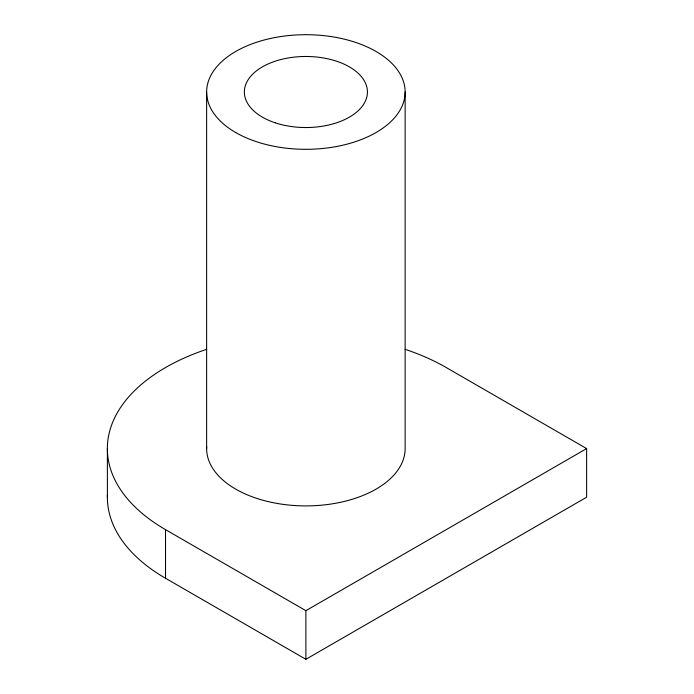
<?xml version="1.0" encoding="UTF-8"?>
<svg xmlns="http://www.w3.org/2000/svg" width="694" height="694" viewBox="0 0 694 694"><rect width="100%" height="100%" fill="white"/><g stroke="black" fill="none" stroke-linecap="round" stroke-linejoin="round"><path stroke-width="1.04" d="M206.63 349.334A198.51 114.605 0 0 0 165.519 529.635L305.889 610.677L586.621 448.593L586.621 497.216L305.889 659.3L165.519 578.258A198.51 114.605 0 0 1 107.405 495.169M586.621 448.593L446.259 367.551A198.51 114.605 0 0 0 405.14 349.334M405.14 92.007L405.14 448.593A99.259 57.307 0 0 1 304.172 505.891A99.259 57.307 0 0 1 206.691 446.606M305.889 610.677L305.889 659.3M206.63 92.007L206.63 448.593M165.519 529.635L165.519 578.258M107.379 448.593L107.379 497.216M235.7 132.528A99.259 57.307 0 0 0 401.757 106.833A99.259 57.307 0 0 0 280.194 36.652A99.259 57.307 0 0 0 235.7 132.528M275.119 122.777A61.54 35.533 0 0 0 367.43 92.007A61.54 35.533 0 0 0 275.119 61.237A61.54 35.533 0 0 0 275.119 122.777"/></g></svg>
